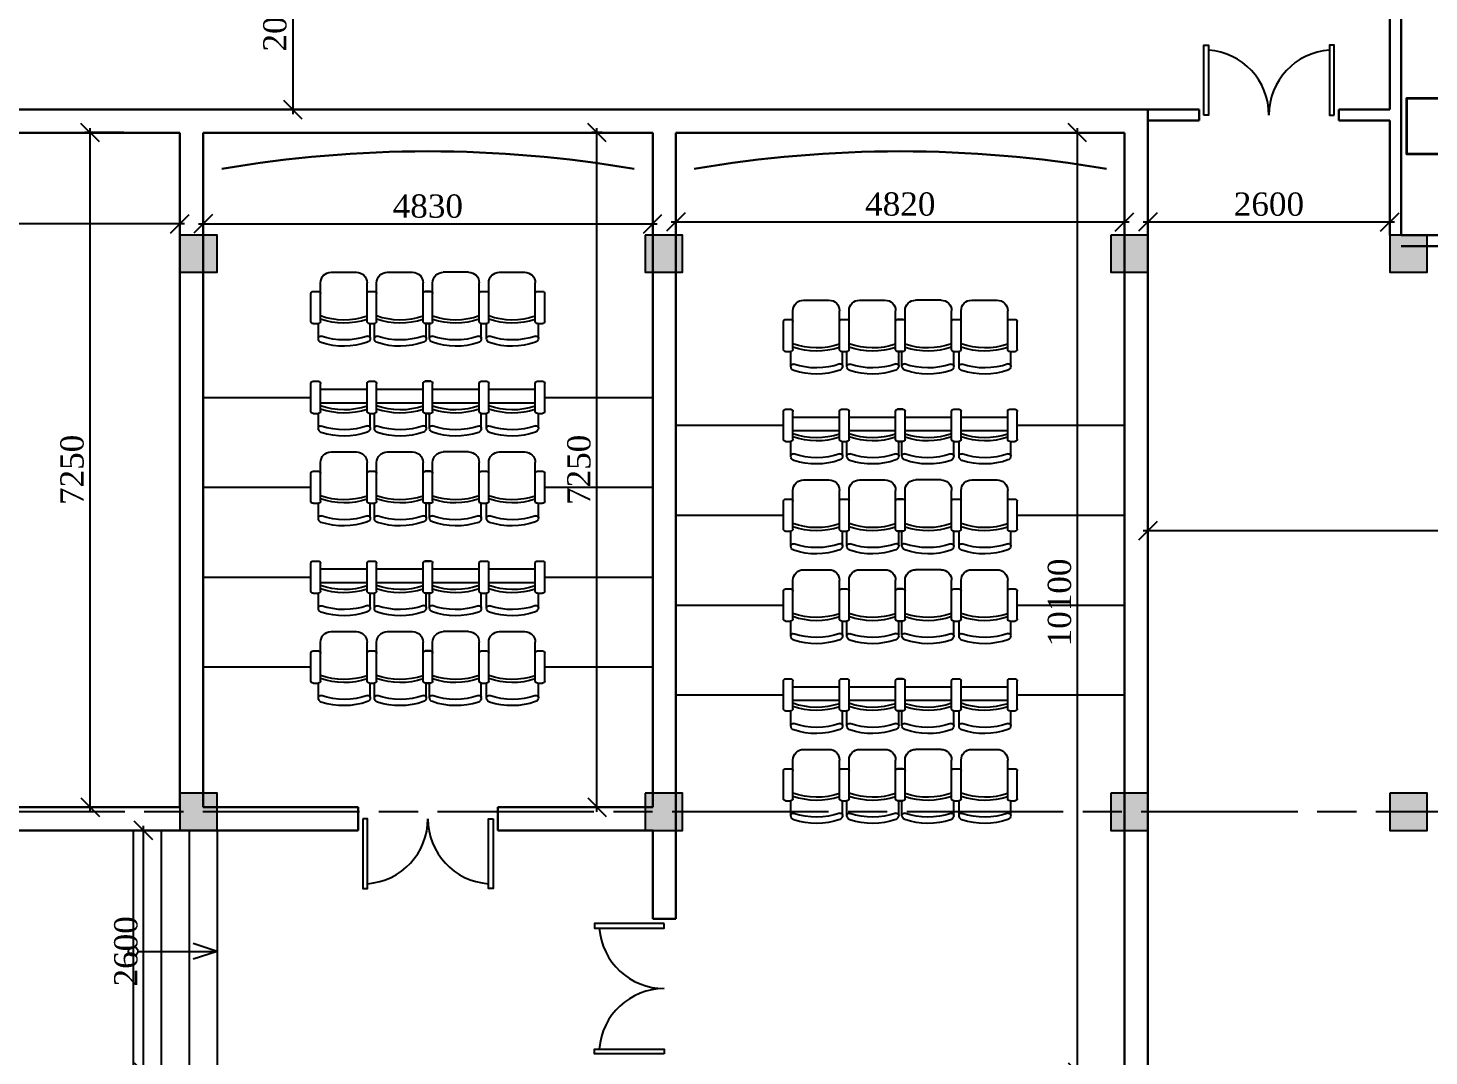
# Model space of a CAD drawing. Header units: inches. Extents: x 2870606 to 3671143, y -733551 to -473558.
# Drawn here: x 3169333 to 3184382, y -607970 to -596920 of the extents above; entities that cross this region are included whole.
import ezdxf

# ---------------------------------------------------------------- set-up
doc = ezdxf.new("R2010")
doc.units = ezdxf.units.IN
doc.header["$MEASUREMENT"] = 0
doc.linetypes.add('ACAD_ISO08W100', pattern=[36, 24, -3, 6, -3])
doc.layers.add('1', color=7, linetype='Continuous', lineweight=18)
doc.layers.add('OP-MOB-MOVIL', color=8, linetype='Continuous')
doc.styles.add('J~stule', font='dutch.ttf')
doc.dimstyles.new('J~style', dxfattribs={"dimscale": 100, "dimtxt": 2.5, "dimasz": 2, "dimexe": 0.55, "dimexo": 0.725, "dimtad": 1, "dimdec": 0, "dimdsep": 46, "dimtxsty": 'J~stule', "dimblk": 'OBLIQUE', "dimcen": 2, "dimdle": 0.5, "dimadec": 0, "dimazin": 0, "dimtfac": 1, "dimtdec": 0, "dimtmove": 0, "dimatfit": 3, "dimfxl": 1, "dimarcsym": 0})

# ---------------------------------------------------------------- blocks, each defined once
blk = doc.blocks.new('_Oblique')
at = {"color": 0, "linetype": 'ByBlock', "lineweight": -2}
blk.add_line((-0.5, -0.5), (0.5, 0.5), dxfattribs=at)
blk = doc.blocks.new('*D167')
at = {"color": 0, "lineweight": -2, "transparency": 16777216}
for p, q in [((3172128, -595795), (3172231, -595795)), ((3172176, -595745), (3172176, -597845)), ((3172128, -597795), (3172231, -597795))]:
    blk.add_line(p, q, dxfattribs=at)
at = {"layer": 'Defpoints', "color": 0, "lineweight": 35, "transparency": 16777216}
for p in [(3172056, -595795), (3172056, -597795), (3172176, -597795)]:
    blk.add_point(p, dxfattribs=at)
at = {"color": 0, "lineweight": -2, "transparency": 16777216, "xscale": 200, "yscale": 200, "zscale": 200}
for p, rotation in [((3172176, -595795), 90), ((3172176, -597795), 270)]:
    blk.add_blockref('_Oblique', p, dxfattribs=dict(at, rotation=rotation))
at = {"color": 0, "transparency": 16777216, "insert": (3171986, -596795), "char_height": 250, "attachment_point": 5, "rotation": 90, "style": 'J~stule'}
blk.add_mtext('2000', dxfattribs=at)
blk = doc.blocks.new('*D195')
at = {"color": 0, "lineweight": -2, "transparency": 16777216}
for p, q in [((3170318, -605545), (3170630, -605545)), ((3170575, -608195), (3170575, -605495)), ((3170318, -608145), (3170630, -608145))]:
    blk.add_line(p, q, dxfattribs=at)
at = {"layer": 'Defpoints', "color": 0, "lineweight": 35, "transparency": 16777216}
for p in [(3170245, -605545), (3170575, -605545), (3170245, -608145)]:
    blk.add_point(p, dxfattribs=at)
at = {"color": 0, "lineweight": -2, "transparency": 16777216, "xscale": 200, "yscale": 200, "zscale": 200}
for p, rotation in [((3170575, -605545), 90), ((3170575, -608145), 270)]:
    blk.add_blockref('_Oblique', p, dxfattribs=dict(at, rotation=rotation))
at = {"color": 0, "transparency": 16777216, "insert": (3170385, -606845), "char_height": 250, "attachment_point": 5, "rotation": 90, "style": 'J~stule'}
blk.add_mtext('2600', dxfattribs=at)
blk = doc.blocks.new('*D196')
at = {"color": 0, "lineweight": -2, "transparency": 16777216}
for p, q in [((3171213, -598676), (3171213, -599081)), ((3176043, -598676), (3176043, -599081)), ((3171163, -599026), (3176093, -599026))]:
    blk.add_line(p, q, dxfattribs=at)
at = {"layer": 'Defpoints', "color": 0, "lineweight": 35, "transparency": 16777216}
for p in [(3171213, -598604), (3176043, -598604), (3176043, -599026)]:
    blk.add_point(p, dxfattribs=at)
at = {"color": 0, "lineweight": -2, "transparency": 16777216, "xscale": 200, "yscale": 200, "zscale": 200, "rotation": 180}
blk.add_blockref('_Oblique', (3171213, -599026), dxfattribs=at)
at = {"color": 0, "lineweight": -2, "transparency": 16777216, "xscale": 200, "yscale": 200, "zscale": 200}
blk.add_blockref('_Oblique', (3176043, -599026), dxfattribs=at)
at = {"color": 0, "transparency": 16777216, "insert": (3173628, -598836), "char_height": 250, "attachment_point": 5, "style": 'J~stule'}
blk.add_mtext('4830', dxfattribs=at)
blk = doc.blocks.new('*D197')
at = {"color": 0, "lineweight": -2, "transparency": 16777216}
for p, q in [((3176293, -598778), (3176293, -599060)), ((3181113, -598778), (3181113, -599060)), ((3176243, -599005), (3181163, -599005))]:
    blk.add_line(p, q, dxfattribs=at)
at = {"layer": 'Defpoints', "color": 0, "lineweight": 35, "transparency": 16777216}
for p in [(3176293, -598706), (3181113, -598706), (3181113, -599005)]:
    blk.add_point(p, dxfattribs=at)
at = {"color": 0, "lineweight": -2, "transparency": 16777216, "xscale": 200, "yscale": 200, "zscale": 200, "rotation": 180}
blk.add_blockref('_Oblique', (3176293, -599005), dxfattribs=at)
at = {"color": 0, "lineweight": -2, "transparency": 16777216, "xscale": 200, "yscale": 200, "zscale": 200}
blk.add_blockref('_Oblique', (3181113, -599005), dxfattribs=at)
at = {"color": 0, "transparency": 16777216, "insert": (3178703, -598814), "char_height": 250, "attachment_point": 5, "style": 'J~stule'}
blk.add_mtext('4820', dxfattribs=at)
blk = doc.blocks.new('P-sillas')
for p, q in [((0.07, 0.294), (0.07, 0.152)), ((0.07, 0.294), (0.07, 0.29)), ((0.56, 0.289), (0.56, 0.152)), ((0.6, 0.294), (0.6, 0.152)), ((0.6, 0.294), (0.6, 0.29)), ((1.09, 0.289), (1.09, 0.152)), ((1.12, 0.289), (1.12, 0.152)), ((1.61, 0.294), (1.61, 0.29)), ((1.61, 0.294), (1.61, 0.152)), ((1.66, 0.294), (1.66, 0.29)), ((1.66, 0.294), (1.66, 0.152)), ((2.15, 0.289), (2.15, 0.152)), ((0.02, 0.152), (0.07, 0.152)), ((0.55, 0.152), (0.6, 0.152)), ((1.13, 0.152), (1.08, 0.152)), ((1.08, 0.152), (1.13, 0.152)), ((1.61, 0.152), (1.66, 0.152)), ((2.14, 0.152), (2.19, 0.152)), ((0, 0.132), (0, -0.132)), ((0.09, 0.132), (0.09, -0.132)), ((0.53, 0.132), (0.53, -0.132)), ((0.62, 0.132), (0.62, -0.132)), ((1.06, 0.132), (1.06, -0.132)), ((1.06, 0.132), (1.06, -0.132)), ((1.15, 0.132), (1.15, -0.132)), ((1.15, 0.132), (1.15, -0.132)), ((1.59, 0.132), (1.59, -0.132)), ((1.68, 0.132), (1.68, -0.132)), ((2.12, 0.132), (2.12, -0.132)), ((2.12, 0.132), (2.12, -0.132)), ((2.12, 0.132), (2.12, -0.132)), ((2.21, 0.132), (2.21, -0.132)), ((0.09, -0.132), (0.09, -0.234)), ((0.53, -0.132), (0.53, -0.234)), ((0.62, -0.132), (0.62, -0.234)), ((1.06, -0.132), (1.06, -0.234)), ((1.15, -0.132), (1.15, -0.234)), ((1.59, -0.132), (1.59, -0.234)), ((1.59, -0.132), (1.59, -0.234)), ((1.68, -0.132), (1.68, -0.234)), ((2.12, -0.132), (2.12, -0.234)), ((0.02, -0.152), (0.07, -0.152)), ((0.55, -0.152), (0.6, -0.152)), ((1.13, -0.152), (1.08, -0.152)), ((1.08, -0.152), (1.13, -0.152)), ((1.61, -0.152), (1.66, -0.152)), ((2.14, -0.152), (2.19, -0.152)), ((0.19, -0.334), (0.43, -0.334)), ((0.72, -0.334), (0.96, -0.334)), ((1.49, -0.334), (1.25, -0.334)), ((1.78, -0.334), (2.02, -0.334)), ((0.07, -0.556), (0.07, -0.56)), ((0.07, -0.556), (0.07, -0.698)), ((0.56, -0.561), (0.56, -0.698)), ((0.6, -0.556), (0.6, -0.56)), ((0.6, -0.556), (0.6, -0.698)), ((1.09, -0.561), (1.09, -0.698)), ((1.12, -0.561), (1.12, -0.698)), ((1.61, -0.556), (1.61, -0.698)), ((1.61, -0.556), (1.61, -0.56)), ((1.66, -0.556), (1.66, -0.698)), ((1.66, -0.556), (1.66, -0.56)), ((2.15, -0.561), (2.15, -0.698)), ((0, -0.718), (0, -0.982)), ((0.02, -0.698), (0.07, -0.698)), ((0.09, -0.718), (0.09, -0.982)), ((0.53, -0.718), (0.53, -0.982)), ((0.55, -0.698), (0.6, -0.698)), ((0.62, -0.718), (0.62, -0.982)), ((1.06, -0.718), (1.06, -0.982)), ((1.06, -0.718), (1.06, -0.982)), ((1.08, -0.698), (1.13, -0.698)), ((1.13, -0.698), (1.08, -0.698)), ((1.15, -0.718), (1.15, -0.982)), ((1.15, -0.718), (1.15, -0.982)), ((1.59, -0.718), (1.59, -0.982)), ((1.61, -0.698), (1.66, -0.698)), ((1.68, -0.718), (1.68, -0.982)), ((2.12, -0.718), (2.12, -0.982)), ((2.12, -0.718), (2.12, -0.982)), ((2.12, -0.718), (2.12, -0.982)), ((2.14, -0.698), (2.19, -0.698)), ((2.21, -0.718), (2.21, -0.982)), ((0.09, -0.8), (0.53, -0.8)), ((0.09, -0.927), (0.53, -0.927)), ((0.62, -0.8), (1.06, -0.8)), ((0.62, -0.927), (1.06, -0.927)), ((1.15, -0.8), (1.59, -0.8)), ((1.15, -0.927), (1.59, -0.927)), ((1.68, -0.8), (2.12, -0.8)), ((1.68, -0.927), (2.12, -0.927)), ((0.02, -1.002), (0.07, -1.002)), ((0.55, -1.002), (0.6, -1.002)), ((1.08, -1.002), (1.13, -1.002)), ((1.13, -1.002), (1.08, -1.002)), ((1.61, -1.002), (1.66, -1.002)), ((2.14, -1.002), (2.19, -1.002)), ((0.07, -1.406), (0.07, -1.41)), ((0.07, -1.406), (0.07, -1.548)), ((0.56, -1.411), (0.56, -1.548)), ((0.6, -1.406), (0.6, -1.41)), ((0.6, -1.406), (0.6, -1.548)), ((1.09, -1.411), (1.09, -1.548)), ((1.12, -1.411), (1.12, -1.548)), ((1.61, -1.406), (1.61, -1.548)), ((1.61, -1.406), (1.61, -1.41)), ((1.66, -1.406), (1.66, -1.548)), ((1.66, -1.406), (1.66, -1.41)), ((2.15, -1.411), (2.15, -1.548)), ((0, -1.568), (0, -1.832)), ((0.02, -1.548), (0.07, -1.548)), ((0.09, -1.568), (0.09, -1.832)), ((0.53, -1.568), (0.53, -1.832)), ((0.55, -1.548), (0.6, -1.548)), ((0.62, -1.568), (0.62, -1.832)), ((1.06, -1.568), (1.06, -1.832)), ((1.06, -1.568), (1.06, -1.832)), ((1.08, -1.548), (1.13, -1.548)), ((1.13, -1.548), (1.08, -1.548)), ((1.15, -1.568), (1.15, -1.832)), ((1.15, -1.568), (1.15, -1.832)), ((1.59, -1.568), (1.59, -1.832)), ((1.61, -1.548), (1.66, -1.548)), ((1.68, -1.568), (1.68, -1.832)), ((2.12, -1.568), (2.12, -1.832)), ((2.12, -1.568), (2.12, -1.832)), ((2.12, -1.568), (2.12, -1.832)), ((2.14, -1.548), (2.19, -1.548)), ((2.21, -1.568), (2.21, -1.832)), ((0.02, -1.852), (0.07, -1.852)), ((0.09, -1.832), (0.09, -1.934)), ((0.53, -1.832), (0.53, -1.934)), ((0.55, -1.852), (0.6, -1.852)), ((0.62, -1.832), (0.62, -1.934)), ((1.06, -1.832), (1.06, -1.934)), ((1.08, -1.852), (1.13, -1.852)), ((1.13, -1.852), (1.08, -1.852)), ((1.15, -1.832), (1.15, -1.934)), ((1.59, -1.832), (1.59, -1.934)), ((1.59, -1.832), (1.59, -1.934)), ((1.61, -1.852), (1.66, -1.852)), ((1.68, -1.832), (1.68, -1.934)), ((2.12, -1.832), (2.12, -1.934)), ((2.14, -1.852), (2.19, -1.852)), ((0.19, -2.034), (0.43, -2.034)), ((0.72, -2.034), (0.96, -2.034)), ((1.49, -2.034), (1.25, -2.034)), ((1.78, -2.034), (2.02, -2.034))]:
    blk.add_line(p, q)
for centre, radius, start, end in [((0.11, 0.294), 0.04, 108.1636, 180), ((0.09, 0.29), 0.02, 180, 288.7061), ((0.314, -0.366), 0.673, 70.8939, 108.8226), ((0.309, -0.308), 0.674, 70.6024, 108.2712), ((0.52, 0.29), 0.04, 0, 71.8364), ((0.54, 0.289), 0.02, 252.154, 0), ((0.64, 0.294), 0.04, 108.1636, 180), ((0.62, 0.29), 0.02, 180, 288.7061), ((0.844, -0.366), 0.673, 70.8939, 108.8226), ((0.839, -0.308), 0.674, 70.6024, 108.2712), ((1.05, 0.29), 0.04, 0, 71.8364), ((1.07, 0.289), 0.02, 252.154, 0), ((1.16, 0.29), 0.04, 108.1636, 180), ((1.14, 0.289), 0.02, 180, 287.846), ((1.366, -0.366), 0.673, 71.1774, 109.1061), ((1.371, -0.308), 0.674, 71.7288, 109.3976), ((1.57, 0.294), 0.04, 0, 71.8364), ((1.59, 0.29), 0.02, 251.2939, 0), ((1.7, 0.294), 0.04, 108.1636, 180), ((1.68, 0.29), 0.02, 180, 288.7061), ((1.904, -0.366), 0.673, 70.8939, 108.8226), ((1.899, -0.308), 0.674, 70.6024, 108.2712), ((2.11, 0.29), 0.04, 0, 71.8364), ((2.13, 0.289), 0.02, 252.154, 0), ((0.02, 0.132), 0.02, 90, 180), ((0.07, 0.132), 0.02, 360, 90), ((0.315, -0.534), 0.682, 71.612, 109.2763), ((0.55, 0.132), 0.02, 90, 180), ((0.6, 0.132), 0.02, 0, 90), ((0.845, -0.534), 0.682, 71.612, 109.2763), ((1.08, 0.132), 0.02, 90, 180), ((1.08, 0.132), 0.02, 90, 180), ((1.13, 0.132), 0.02, 0, 90), ((1.13, 0.132), 0.02, 0, 90), ((1.365, -0.534), 0.682, 70.7237, 108.388), ((1.61, 0.132), 0.02, 90, 180), ((1.66, 0.132), 0.02, 0, 90), ((1.905, -0.534), 0.682, 71.612, 109.2763), ((2.14, 0.132), 0.02, 90, 180), ((2.19, 0.132), 0.02, 0, 90), ((0.315, -0.564), 0.682, 71.612, 109.2763), ((0.845, -0.564), 0.682, 71.612, 109.2763), ((1.365, -0.564), 0.682, 70.7237, 108.388), ((1.905, -0.564), 0.682, 71.612, 109.2763), ((0.02, -0.132), 0.02, 180, 270), ((0.07, -0.132), 0.02, 270, 360), ((0.55, -0.132), 0.02, 180, 270), ((0.6, -0.132), 0.02, 270, 360), ((1.08, -0.132), 0.02, 180, 270), ((1.08, -0.132), 0.02, 180, 270), ((1.13, -0.132), 0.02, 270, 0), ((1.13, -0.132), 0.02, 270, 360), ((1.61, -0.132), 0.02, 180, 270), ((1.66, -0.132), 0.02, 270, 360), ((2.14, -0.132), 0.02, 180, 270), ((2.19, -0.132), 0.02, 270, 360), ((0.19, -0.234), 0.1, 180, 270), ((0.43, -0.234), 0.1, 270, 0), ((0.72, -0.234), 0.1, 180, 270), ((0.96, -0.234), 0.1, 270, 0), ((1.25, -0.234), 0.1, 180, 270), ((1.49, -0.234), 0.1, 270, 0), ((1.78, -0.234), 0.1, 180, 270), ((2.02, -0.234), 0.1, 270, 0), ((0.11, -0.556), 0.04, 108.1636, 180), ((0.309, -1.158), 0.674, 70.6024, 108.2712), ((0.52, -0.56), 0.04, 0, 71.8364), ((0.64, -0.556), 0.04, 108.1636, 180), ((0.839, -1.158), 0.674, 70.6024, 108.2712), ((1.05, -0.56), 0.04, 0, 71.8364), ((1.16, -0.56), 0.04, 108.1636, 180), ((1.371, -1.158), 0.674, 71.7288, 109.3976), ((1.57, -0.556), 0.04, 0, 71.8364), ((1.7, -0.556), 0.04, 108.1636, 180), ((1.899, -1.158), 0.674, 70.6024, 108.2712), ((2.11, -0.56), 0.04, 0, 71.8364), ((0.09, -0.56), 0.02, 180, 288.7061), ((0.314, -1.216), 0.673, 70.8939, 108.8226), ((0.54, -0.561), 0.02, 252.154, 0), ((0.62, -0.56), 0.02, 180, 288.7061), ((0.844, -1.216), 0.673, 70.8939, 108.8226), ((1.07, -0.561), 0.02, 252.154, 0), ((1.14, -0.561), 0.02, 180, 287.846), ((1.366, -1.216), 0.673, 71.1774, 109.1061), ((1.59, -0.56), 0.02, 251.2939, 0), ((1.68, -0.56), 0.02, 180, 288.7061), ((1.904, -1.216), 0.673, 70.8939, 108.8226), ((2.13, -0.561), 0.02, 252.154, 0), ((0.02, -0.718), 0.02, 90, 180), ((0.07, -0.718), 0.02, 360, 90), ((0.315, -1.384), 0.682, 71.612, 109.2763), ((0.315, -1.414), 0.682, 71.612, 109.2763), ((0.55, -0.718), 0.02, 90, 180), ((0.6, -0.718), 0.02, 0, 90), ((0.845, -1.384), 0.682, 71.612, 109.2763), ((0.845, -1.414), 0.682, 71.612, 109.2763), ((1.08, -0.718), 0.02, 90, 180), ((1.08, -0.718), 0.02, 90, 180), ((1.13, -0.718), 0.02, 0, 90), ((1.13, -0.718), 0.02, 0, 90), ((1.365, -1.384), 0.682, 70.7237, 108.388), ((1.365, -1.414), 0.682, 70.7237, 108.388), ((1.61, -0.718), 0.02, 90, 180), ((1.66, -0.718), 0.02, 0, 90), ((1.905, -1.384), 0.682, 71.612, 109.2763), ((1.905, -1.414), 0.682, 71.612, 109.2763), ((2.14, -0.718), 0.02, 90, 180), ((2.19, -0.718), 0.02, 0, 90), ((0.02, -0.982), 0.02, 180, 270), ((0.07, -0.982), 0.02, 270, 360), ((0.55, -0.982), 0.02, 180, 270), ((0.6, -0.982), 0.02, 270, 360), ((1.08, -0.982), 0.02, 180, 270), ((1.08, -0.982), 0.02, 180, 270), ((1.13, -0.982), 0.02, 270, 360), ((1.13, -0.982), 0.02, 270, 0), ((1.61, -0.982), 0.02, 180, 270), ((1.66, -0.982), 0.02, 270, 360), ((2.14, -0.982), 0.02, 180, 270), ((2.19, -0.982), 0.02, 270, 360), ((0.11, -1.406), 0.04, 108.1636, 180), ((0.09, -1.41), 0.02, 180, 288.7061), ((0.314, -2.066), 0.673, 70.8939, 108.8226), ((0.309, -2.008), 0.674, 70.6024, 108.2712), ((0.52, -1.41), 0.04, 0, 71.8364), ((0.54, -1.411), 0.02, 252.154, 0), ((0.64, -1.406), 0.04, 108.1636, 180), ((0.62, -1.41), 0.02, 180, 288.7061), ((0.844, -2.066), 0.673, 70.8939, 108.8226), ((0.839, -2.008), 0.674, 70.6024, 108.2712), ((1.05, -1.41), 0.04, 0, 71.8364), ((1.07, -1.411), 0.02, 252.154, 0), ((1.16, -1.41), 0.04, 108.1636, 180), ((1.14, -1.411), 0.02, 180, 287.846), ((1.366, -2.066), 0.673, 71.1774, 109.1061), ((1.371, -2.008), 0.674, 71.7288, 109.3976), ((1.57, -1.406), 0.04, 0, 71.8364), ((1.59, -1.41), 0.02, 251.2939, 0), ((1.7, -1.406), 0.04, 108.1636, 180), ((1.68, -1.41), 0.02, 180, 288.7061), ((1.904, -2.066), 0.673, 70.8939, 108.8226), ((1.899, -2.008), 0.674, 70.6024, 108.2712), ((2.11, -1.41), 0.04, 0, 71.8364), ((2.13, -1.411), 0.02, 252.154, 0), ((0.02, -1.568), 0.02, 90, 180), ((0.07, -1.568), 0.02, 360, 90), ((0.315, -2.234), 0.682, 71.612, 109.2763), ((0.315, -2.264), 0.682, 71.612, 109.2763), ((0.55, -1.568), 0.02, 90, 180), ((0.6, -1.568), 0.02, 0, 90), ((0.845, -2.234), 0.682, 71.612, 109.2763), ((0.845, -2.264), 0.682, 71.612, 109.2763), ((1.08, -1.568), 0.02, 90, 180), ((1.08, -1.568), 0.02, 90, 180), ((1.13, -1.568), 0.02, 0, 90), ((1.13, -1.568), 0.02, 0, 90), ((1.365, -2.234), 0.682, 70.7237, 108.388), ((1.365, -2.264), 0.682, 70.7237, 108.388), ((1.61, -1.568), 0.02, 90, 180), ((1.66, -1.568), 0.02, 0, 90), ((1.905, -2.234), 0.682, 71.612, 109.2763), ((1.905, -2.264), 0.682, 71.612, 109.2763), ((2.14, -1.568), 0.02, 90, 180), ((2.19, -1.568), 0.02, 0, 90), ((0.02, -1.832), 0.02, 180, 270), ((0.07, -1.832), 0.02, 270, 360), ((0.55, -1.832), 0.02, 180, 270), ((0.6, -1.832), 0.02, 270, 360), ((1.08, -1.832), 0.02, 180, 270), ((1.08, -1.832), 0.02, 180, 270), ((1.13, -1.832), 0.02, 270, 360), ((1.13, -1.832), 0.02, 270, 0), ((1.61, -1.832), 0.02, 180, 270), ((1.66, -1.832), 0.02, 270, 360), ((2.14, -1.832), 0.02, 180, 270), ((2.19, -1.832), 0.02, 270, 360), ((0.19, -1.934), 0.1, 180, 270), ((0.43, -1.934), 0.1, 270, 0), ((0.72, -1.934), 0.1, 180, 270), ((0.96, -1.934), 0.1, 270, 0), ((1.25, -1.934), 0.1, 180, 270), ((1.49, -1.934), 0.1, 270, 0), ((1.78, -1.934), 0.1, 180, 270), ((2.02, -1.934), 0.1, 270, 0)]:
    blk.add_arc(centre, radius, start, end)
blk = doc.blocks.new('*D225')
at = {"color": 0, "lineweight": -2, "transparency": 16777216}
for p, q in [((3170963, -598804), (3170963, -599081)), ((3166363, -598868), (3166363, -599081)), ((3171013, -599026), (3166313, -599026))]:
    blk.add_line(p, q, dxfattribs=at)
at = {"layer": 'Defpoints', "color": 0, "lineweight": 35, "transparency": 16777216}
for p in [(3166363, -598795, -29), (3170963, -598732), (3166363, -599026)]:
    blk.add_point(p, dxfattribs=at)
at = {"color": 0, "lineweight": -2, "transparency": 16777216, "xscale": 200, "yscale": 200, "zscale": 200, "rotation": 180}
blk.add_blockref('_Oblique', (3166363, -599026), dxfattribs=at)
at = {"color": 0, "lineweight": -2, "transparency": 16777216, "xscale": 200, "yscale": 200, "zscale": 200}
blk.add_blockref('_Oblique', (3170963, -599026), dxfattribs=at)
at = {"color": 0, "transparency": 16777216, "insert": (3168663, -598836), "char_height": 250, "attachment_point": 5, "style": 'J~stule'}
blk.add_mtext('4600', dxfattribs=at)
blk = doc.blocks.new('*D251')
at = {"color": 0, "lineweight": -2, "transparency": 16777216}
for p, q in [((3180517, -598045), (3180660, -598045)), ((3180605, -608195), (3180605, -597995)), ((3180517, -608145), (3180660, -608145))]:
    blk.add_line(p, q, dxfattribs=at)
at = {"layer": 'Defpoints', "color": 0, "lineweight": 35, "transparency": 16777216}
for p in [(3180445, -598045), (3180605, -598045), (3180445, -608145)]:
    blk.add_point(p, dxfattribs=at)
at = {"color": 0, "lineweight": -2, "transparency": 16777216, "xscale": 200, "yscale": 200, "zscale": 200}
for p, rotation in [((3180605, -598045), 90), ((3180605, -608145), 270)]:
    blk.add_blockref('_Oblique', p, dxfattribs=dict(at, rotation=rotation))
at = {"color": 0, "transparency": 16777216, "insert": (3180414, -603095), "char_height": 250, "attachment_point": 5, "rotation": 90, "style": 'J~stule'}
blk.add_mtext('10100', dxfattribs=at)
blk = doc.blocks.new('*D252')
at = {"color": 0, "lineweight": -2, "transparency": 16777216}
for p, q in [((3175500, -598045), (3175390, -598045)), ((3175445, -605345), (3175445, -597995)), ((3175500, -605295), (3175390, -605295))]:
    blk.add_line(p, q, dxfattribs=at)
at = {"layer": 'Defpoints', "color": 0, "lineweight": 35, "transparency": 16777216}
for p in [(3175445, -598045), (3175573, -598045), (3175573, -605295)]:
    blk.add_point(p, dxfattribs=at)
at = {"color": 0, "lineweight": -2, "transparency": 16777216, "xscale": 200, "yscale": 200, "zscale": 200}
for p, rotation in [((3175445, -598045), 90), ((3175445, -605295), 270)]:
    blk.add_blockref('_Oblique', p, dxfattribs=dict(at, rotation=rotation))
at = {"color": 0, "transparency": 16777216, "insert": (3175252, -601670), "char_height": 250, "attachment_point": 5, "rotation": 90, "style": 'J~stule'}
blk.add_mtext('7250', dxfattribs=at)
blk = doc.blocks.new('*D253')
at = {"color": 0, "lineweight": -2, "transparency": 16777216}
for p, q in [((3170363, -598045), (3169945, -598045)), ((3170000, -605345), (3170000, -597995)), ((3170363, -605295), (3169945, -605295))]:
    blk.add_line(p, q, dxfattribs=at)
at = {"layer": 'Defpoints', "color": 0, "lineweight": 35, "transparency": 16777216}
for p in [(3170000, -598045), (3170435, -598045), (3170435, -605295)]:
    blk.add_point(p, dxfattribs=at)
at = {"color": 0, "lineweight": -2, "transparency": 16777216, "xscale": 200, "yscale": 200, "zscale": 200}
for p, rotation in [((3170000, -598045), 90), ((3170000, -605295), 270)]:
    blk.add_blockref('_Oblique', p, dxfattribs=dict(at, rotation=rotation))
at = {"color": 0, "transparency": 16777216, "insert": (3169807, -601670), "char_height": 250, "attachment_point": 5, "rotation": 90, "style": 'J~stule'}
blk.add_mtext('7250', dxfattribs=at)
blk = doc.blocks.new('*D255')
at = {"color": 0, "lineweight": -2, "transparency": 16777216}
for p, q in [((3181363, -602039), (3181363, -602379)), ((3189963, -602039), (3189963, -602379)), ((3190013, -602324), (3181313, -602324))]:
    blk.add_line(p, q, dxfattribs=at)
at = {"layer": 'Defpoints', "color": 0, "lineweight": 35, "transparency": 16777216}
for p in [(3181363, -601966), (3189963, -601966), (3181363, -602324)]:
    blk.add_point(p, dxfattribs=at)
at = {"color": 0, "lineweight": -2, "transparency": 16777216, "xscale": 200, "yscale": 200, "zscale": 200, "rotation": 180}
blk.add_blockref('_Oblique', (3181363, -602324), dxfattribs=at)
at = {"color": 0, "lineweight": -2, "transparency": 16777216, "xscale": 200, "yscale": 200, "zscale": 200}
blk.add_blockref('_Oblique', (3189963, -602324), dxfattribs=at)
at = {"color": 0, "transparency": 16777216, "insert": (3185663, -602134), "char_height": 250, "attachment_point": 5, "style": 'J~stule'}
blk.add_mtext('8600', dxfattribs=at)
blk = doc.blocks.new('*D256')
at = {"color": 0, "lineweight": -2, "transparency": 16777216}
for p, q in [((3181363, -598691), (3181363, -599060)), ((3183963, -598691), (3183963, -599060)), ((3181313, -599005), (3184013, -599005))]:
    blk.add_line(p, q, dxfattribs=at)
at = {"layer": 'Defpoints', "color": 0, "lineweight": 35, "transparency": 16777216}
for p in [(3181363, -598618), (3183963, -598618), (3183963, -599005)]:
    blk.add_point(p, dxfattribs=at)
at = {"color": 0, "lineweight": -2, "transparency": 16777216, "xscale": 200, "yscale": 200, "zscale": 200, "rotation": 180}
blk.add_blockref('_Oblique', (3181363, -599005), dxfattribs=at)
at = {"color": 0, "lineweight": -2, "transparency": 16777216, "xscale": 200, "yscale": 200, "zscale": 200}
blk.add_blockref('_Oblique', (3183963, -599005), dxfattribs=at)
at = {"color": 0, "transparency": 16777216, "insert": (3182663, -598815), "char_height": 250, "attachment_point": 5, "style": 'J~stule'}
blk.add_mtext('2600', dxfattribs=at)

msp = doc.modelspace()

# ---------------------------------------------------------------- hatches: boundary and pattern name
h = msp.add_hatch(color=256)
h.dxf.hatch_style = 1
h.paths.add_polyline_path([(3171363.36, -599545.19), (3171363.36, -599145.19), (3170963.36, -599145.19), (3170963.36, -599545.19)])
h = msp.add_hatch(color=256)
h.dxf.hatch_style = 1
h.paths.add_polyline_path([(3176363.36, -599545.19), (3176363.36, -599145.19), (3175963.36, -599145.19), (3175963.36, -599545.19)])
h = msp.add_hatch(color=256)
h.dxf.hatch_style = 1
h.paths.add_polyline_path([(3181363.36, -599545.19), (3181363.36, -599145.19), (3180963.36, -599145.19), (3180963.36, -599545.19)])
h = msp.add_hatch(color=256)
h.dxf.hatch_style = 1
h.paths.add_polyline_path([(3184363.36, -599545.19), (3184363.36, -599145.19), (3183963.36, -599145.19), (3183963.36, -599545.19)])
h = msp.add_hatch(color=256)
h.dxf.hatch_style = 1
h.paths.add_polyline_path([(3171363.36, -605545.19), (3171363.36, -605145.19), (3170963.36, -605145.19), (3170963.36, -605545.19)])
h = msp.add_hatch(color=256)
h.dxf.hatch_style = 1
h.paths.add_polyline_path([(3176363.36, -605545.19), (3176363.36, -605145.19), (3175963.36, -605145.19), (3175963.36, -605545.19)])
h = msp.add_hatch(color=256)
h.dxf.hatch_style = 1
h.paths.add_polyline_path([(3181363.36, -605545.19), (3181363.36, -605145.19), (3180963.36, -605145.19), (3180963.36, -605545.19)])
h = msp.add_hatch(color=256)
h.dxf.hatch_style = 1
h.paths.add_polyline_path([(3184363.36, -605545.19), (3184363.36, -605145.19), (3183963.36, -605145.19), (3183963.36, -605545.19)])

# ---------------------------------------------------------------- linework, layer by layer
at = {"lineweight": 30}
for p, q in [((3183963.36, -596328.47), (3183963.36, -597795.19)), ((3184083.36, -596328.47), (3184083.36, -599145.19)), ((3181363.36, -597795.19), (3181913.36, -597795.19)), ((3181913.36, -597915.19), (3181913.36, -597795.19)), ((3183413.36, -597915.19), (3183413.36, -597795.19)), ((3183413.36, -597795.19), (3183963.36, -597795.19)), ((3166363.36, -598045.19), (3170963.36, -598045.19)), ((3170963.36, -598045.19), (3170963.36, -605295.19)), ((3171213.36, -598045.19), (3171213.36, -605295.19)), ((3171213.36, -598045.19), (3176043.36, -598045.19)), ((3176043.36, -605295.19), (3176043.36, -598045.19)), ((3176293.36, -606495.19), (3176293.36, -598045.19)), ((3176293.36, -598045.19), (3181113.36, -598045.19)), ((3181113.36, -598045.19), (3181113.36, -608545.19)), ((3181363.36, -597915.19), (3181913.36, -597915.19)), ((3183413.36, -597915.19), (3183963.36, -597915.19)), ((3183963.36, -597915.19), (3183963.36, -599145.19)), ((3170963.36, -599185.19, 10.18), (3170963.36, -600285.19, 10.18)), ((3184083.36, -599145.19), (3189963.36, -599145.19)), ((3184083.36, -599265.19), (3189963.36, -599265.19)), ((3170963.36, -600405.19), (3170963.29, -600285.19, 10.18)), ((3170963.36, -601505.19, 10.18), (3170963.36, -600405.19, 10.18)), ((3172878.36, -605295.19), (3172878.36, -605545.19)), ((3174378.36, -605295.19), (3174378.36, -605545.19)), ((3176043.36, -606495.19), (3176043.36, -605545.19)), ((3176043.36, -606495.19), (3176293.36, -606495.19))]:
    msp.add_line(p, q, dxfattribs=at)
for p, q in [((3170963.36, -599195.19), (3170963.36, -601495.19)), ((3171213.36, -600890.72), (3172372.68, -600890.72)), ((3174884.04, -600890.72), (3176043.36, -600890.72)), ((3176293.36, -601190.72), (3177447.68, -601190.72)), ((3179959.04, -601190.72), (3181113.36, -601190.72)), ((3171213.36, -601856.63), (3172372.68, -601856.63)), ((3174884.04, -601856.63), (3176043.36, -601856.63)), ((3176293.36, -602156.63), (3177447.68, -602156.63)), ((3179959.04, -602156.63), (3181113.36, -602156.63)), ((3171213.36, -602822.54), (3172372.68, -602822.54)), ((3174884.04, -602822.54), (3176043.36, -602822.54)), ((3176293.36, -603122.54), (3177447.68, -603122.54)), ((3179959.04, -603122.54), (3181113.36, -603122.54)), ((3171213.36, -603788.45), (3172372.68, -603788.45)), ((3174884.04, -603788.45), (3176043.36, -603788.45)), ((3176293.36, -604088.45), (3177447.68, -604088.45)), ((3179959.04, -604088.45), (3181113.36, -604088.45)), ((3170463.36, -605545.19), (3170463.36, -608145.19)), ((3170763.36, -605545.19), (3170763.36, -608145.19)), ((3171063.36, -605545.19), (3171063.36, -608145.19)), ((3171363.36, -605545.19), (3171363.36, -608145.19)), ((3171363.36, -606845.19), (3171107.17, -606759.36)), ((3170513.36, -606845.19), (3171363.36, -606845.19)), ((3171363.36, -606845.19), (3171107.17, -606931.01))]:
    msp.add_line(p, q)
at = {"color": 252, "linetype": 'ACAD_ISO08W100', "ltscale": 70}
msp.add_line((3193052.28, -605345.19), (3127158.59, -605345.19), dxfattribs=at)
for points in [[(3181963.36, -597855.19), (3181963.36, -597105.19), (3182013.36, -597105.19), (3182013.36, -597855.19)], [(3183363.36, -597855.19), (3183363.36, -597105.19), (3183313.36, -597105.19), (3183313.36, -597855.19)], [(3170963.36, -599145.19), (3170963.36, -599545.19), (3171363.36, -599545.19), (3171363.36, -599145.19)], [(3175963.36, -599145.19), (3175963.36, -599545.19), (3176363.36, -599545.19), (3176363.36, -599145.19)], [(3180963.36, -599145.19), (3180963.36, -599545.19), (3181363.36, -599545.19), (3181363.36, -599145.19)], [(3183963.36, -599145.19), (3183963.36, -599545.19), (3184363.36, -599545.19), (3184363.36, -599145.19)], [(3170963.36, -605145.19), (3170963.36, -605545.19), (3171363.36, -605545.19), (3171363.36, -605145.19)], [(3175963.36, -605145.19), (3175963.36, -605545.19), (3176363.36, -605545.19), (3176363.36, -605145.19)], [(3180963.36, -605145.19), (3180963.36, -605545.19), (3181363.36, -605545.19), (3181363.36, -605145.19)], [(3183963.36, -605145.19), (3183963.36, -605545.19), (3184363.36, -605545.19), (3184363.36, -605145.19)], [(3172928.36, -605420.19), (3172928.36, -606170.19), (3172978.36, -606170.19), (3172978.36, -605420.19)], [(3174328.36, -605420.19), (3174328.36, -606170.19), (3174278.36, -606170.19), (3174278.36, -605420.19)], [(3176168.36, -606545.19), (3175418.36, -606545.19), (3175418.36, -606595.19), (3176168.36, -606595.19)], [(3176168.36, -607945.19), (3175418.36, -607945.19), (3175418.36, -607895.19), (3176168.36, -607895.19)]]:
    msp.add_lwpolyline(points, close=True)
at = {"lineweight": 30}
for points in [[(3166363.36, -597795.19), (3181363.36, -597795.19), (3181363.36, -608145.19), (3184913.36, -608145.19)], [(3172878.36, -605545.19), (3165963.36, -605545.19), (3165963.36, -605145.19)], [(3170963.36, -605295.19), (3166363.36, -605295.19), (3166363.36, -605145.19)], [(3172878.36, -605295.19), (3171213.36, -605295.19)], [(3176043.36, -605295.19), (3174378.36, -605295.19)], [(3176043.36, -605545.19), (3174378.36, -605545.19)]]:
    msp.add_lwpolyline(points, dxfattribs=at)
msp.add_circle((3170463.36, -606845.19), 50)
for centre, start, end in [((3181963.36, -597855.19), 0, 85.903956), ((3183363.36, -597855.19), 94.096044, 180), ((3172928.36, -605420.19), 274.096044, 0), ((3174328.36, -605420.19), 180, 265.903956), ((3176168.36, -606545.19), 184.096044, 270), ((3176168.36, -607945.19), 90, 175.903956)]:
    msp.add_arc(centre, 700, start, end)
for centre in [(3173628.36, -611238.69), (3178703.36, -611238.69)]:
    msp.add_arc(centre, 12993.5, 80.184863, 99.815137, dxfattribs=at)
at = {"layer": '1', "color": 152, "lineweight": 35}
msp.add_lwpolyline([(3185342.77, -598274.76), (3184142.77, -598274.76), (3184142.77, -597674.76), (3185342.77, -597674.76)], close=True, dxfattribs=at)

# ---------------------------------------------------------------- block references
at = {"layer": 'OP-MOB-MOVIL', "xscale": -1136.363636562986, "yscale": 1136.363636562986, "zscale": 1136.363636562986, "rotation": 180}
for p in [(3172372.68, -601856.63), (3177447.68, -602156.63), (3172372.68, -603788.45), (3177447.68, -605054.36)]:
    msp.add_blockref('P-sillas', p, dxfattribs=at)

# ---------------------------------------------------------------- dimensions: what is measured, and where the dimension line sits
for base, p1, p2, picture, middle in [((3172175.58, -597795.19), (3172055.57, -595795.19), (3172055.57, -597795.19), '*D167', (3171985.57, -596795.19)), ((3170000.05, -598045.19), (3170435.35, -605295.19), (3170435.35, -598045.19), '*D253', (3169807.35, -601670.19)), ((3175444.69, -598045.19), (3175572.84, -605295.19), (3175572.84, -598045.19), '*D252', (3175251.98, -601670.19)), ((3180605.07, -598045.19), (3180444.88, -608145.19), (3180444.88, -598045.19), '*D251', (3180414.19, -603095.19)), ((3170574.64, -605545.19), (3170245.28, -608145.19), (3170245.28, -605545.19), '*D195', (3170384.63, -606845.19))]:
    dim = msp.add_linear_dim(base=base, p1=p1, p2=p2, angle=90, dimstyle='J~style', override={"dimdec": 1, "dimtdec": 1})
    dim.commit()
    dim.dimension.update_dxf_attribs({"geometry": picture, "text_midpoint": middle})
for base, p1, p2, picture, middle in [((3176043.36, -599025.88), (3171213.36, -598603.74), (3176043.36, -598603.74), '*D196', (3173628.36, -598835.69)), ((3181113.36, -599004.65), (3176293.36, -598705.63), (3181113.36, -598705.63), '*D197', (3178703.36, -598814.47)), ((3183963.36, -599004.65), (3181363.36, -598618.08), (3183963.36, -598618.08), '*D256', (3182663.36, -598814.64)), ((3166363.36, -599025.88), (3170963.36, -598731.55), (3166363.36, -598795.19, -29.44), '*D225', (3168663.36, -598835.87)), ((3181363.36, -602324), (3189963.36, -601966.14), (3181363.36, -601966.14), '*D255', (3185663.36, -602133.81))]:
    dim = msp.add_linear_dim(base=base, p1=p1, p2=p2, dimstyle='J~style', override={"dimdec": 1, "dimtdec": 1})
    dim.commit()
    dim.dimension.update_dxf_attribs({"geometry": picture, "text_midpoint": middle})

doc.saveas('drawing.dxf')
